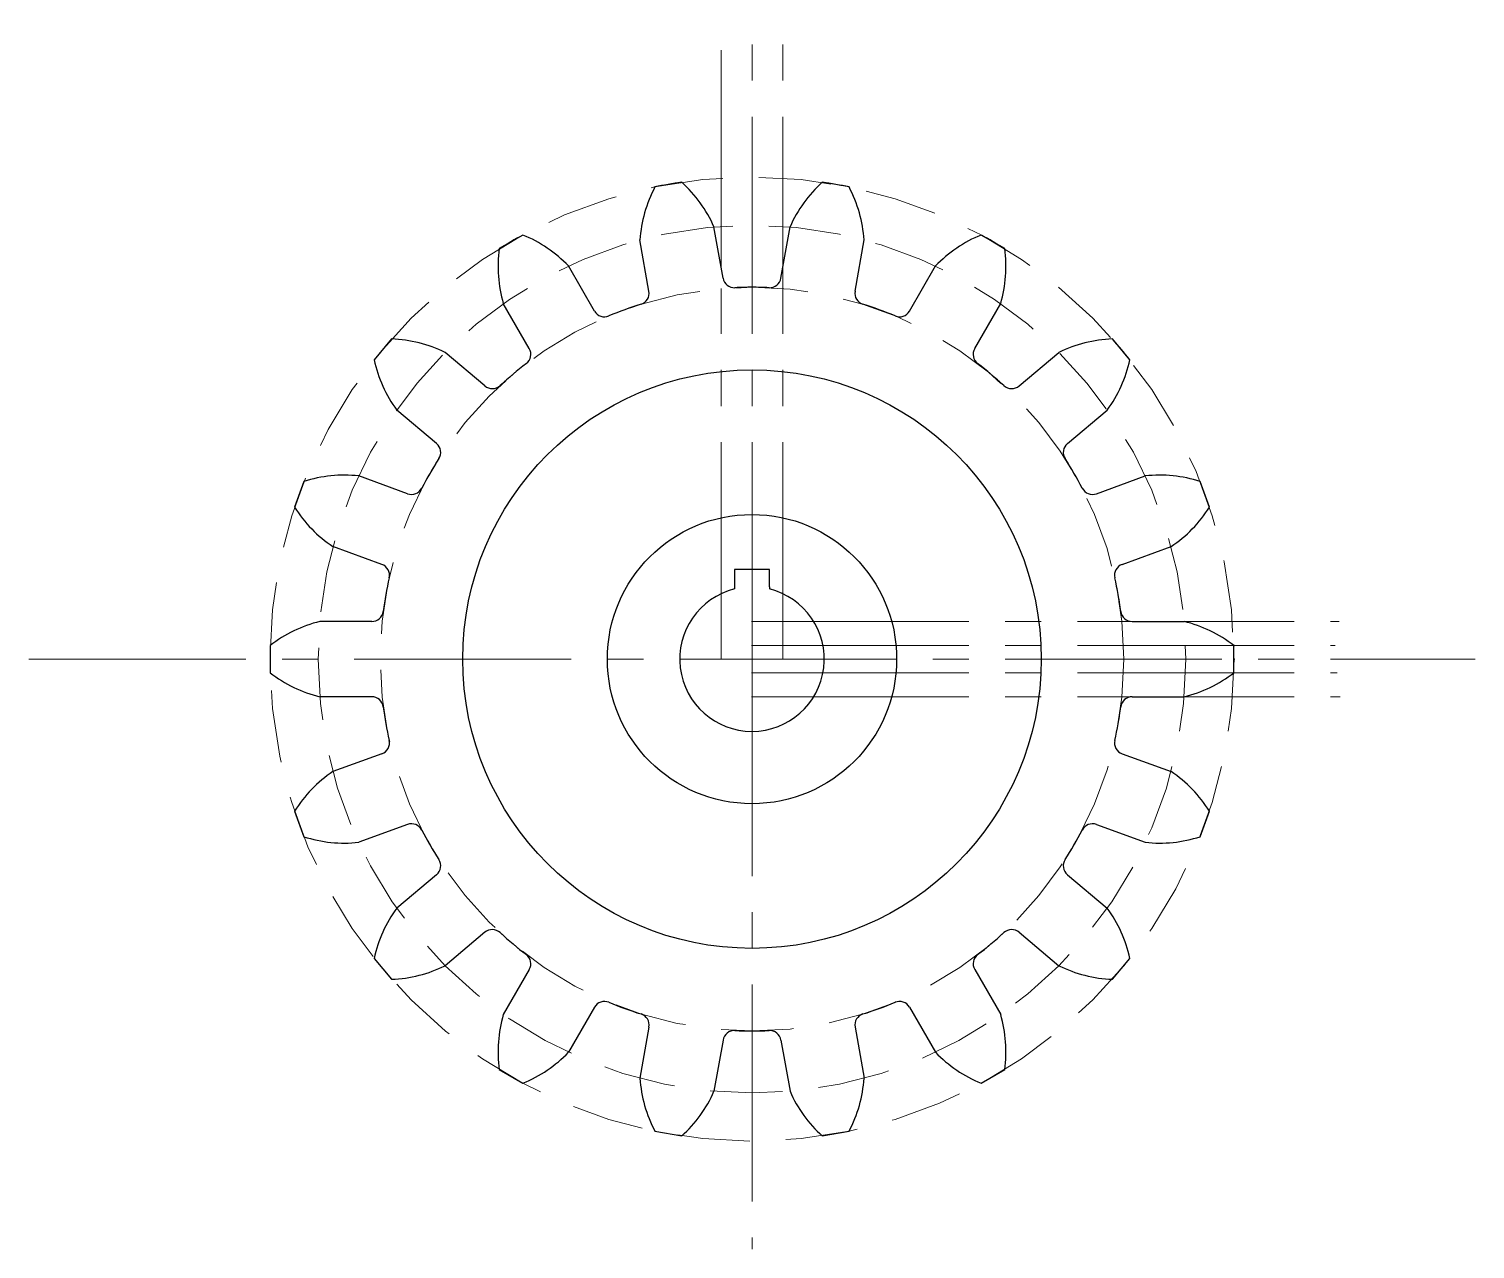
# Model space of a CAD drawing. Header units: inches. Extents: x 500 to 505, y 497.96 to 502.18.
import ezdxf

# ---------------------------------------------------------------- set-up
doc = ezdxf.new("R2010")
doc.units = ezdxf.units.IN
doc.header["$MEASUREMENT"] = 0
doc.linetypes.add('CENTER2', pattern=[1.125, 0.75, -0.125, 0.125, -0.125])
doc.linetypes.add('DASHED2', pattern=[0.375, 0.25, -0.125])
doc.layers.add('line 1', color=9, linetype='CENTER2', lineweight=5)
doc.layers.add('line2', color=50, linetype='DASHED2', lineweight=5)

# ---------------------------------------------------------------- blocks, each defined once
blk = doc.blocks.new('*U1')
for p, q in [((-0.1558, 0.13), (0.024, 0.13)), ((0.1955, -0.047), (0.1955, 0.047)), ((-0.1558, -0.13), (0.024, -0.13))]:
    blk.add_line(p, q)
for centre, radius, start, end in [((-0.1558, 0.17), 0.04, 187.3687, 270), ((-0.0837, -0.3112), 0.4542, 52.0651, 76.2792), ((-0.0837, 0.3112), 0.4542, 283.7208, 307.9349), ((-0.1558, -0.17), 0.04, 90, 172.6313)]:
    blk.add_arc(centre, radius, start, end)
blk = doc.blocks.new('*U2')
at = {"color": 0, "linetype": 'ByBlock', "lineweight": -2, "transparency": 16777216}
for p, rotation in [((502.2447, 501.448), 99.99999999999974), ((502.7553, 501.448), 79.99999999999984), ((501.7648, 501.2734), 119.9999999999997), ((503.2352, 501.2734), 59.99999999999989), ((501.3736, 500.9451), 139.9999999999997), ((503.6264, 500.9451), 39.99999999999994), ((501.1183, 500.5029), 159.9999999999996), ((503.8817, 500.5029), 19.99999999999998), ((501.0296, 500), 180), ((501.1183, 499.4971), 199.9999999999995), ((503.8817, 499.4971), 339.9999999999995), ((501.3736, 499.0549), 219.9999999999995), ((503.6264, 499.0549), 319.9999999999995), ((501.7648, 498.7266), 239.9999999999995), ((503.2352, 498.7266), 299.9999999999995), ((502.2447, 498.552), 259.9999999999995), ((502.7553, 498.552), 279.9999999999995)]:
    blk.add_blockref('*U1', p, dxfattribs=dict(at, rotation=rotation))
blk.add_blockref('*U1', (503.9704, 500), dxfattribs=at)

msp = doc.modelspace()

# ---------------------------------------------------------------- linework, layer by layer
for p, q in [((502.56, 500.31), (502.44, 500.31)), ((502.44, 500.31), (502.44, 500.25)), ((502.56, 500.25), (502.56, 500.31)), ((502.44, 500.25), (502.44, 500.2427)), ((502.56, 500.25), (502.56, 500.2427))]:
    msp.add_line(p, q)
for radius in [1, 0.5]:
    msp.add_circle((502.5, 500), radius)
for radius, start, end in [(1.6665, 98.3839, 101.6161), (1.6665, 78.3839, 81.6161), (1.6665, 118.3839, 121.6161), (1.6665, 58.3839, 61.6161), (1.2855, 90, 92.6313), (1.2855, 87.3687, 90), (1.2855, 107.3687, 112.6313), (1.2855, 107.3687, 112.6313), (1.2855, 67.3687, 72.6313), (1.2855, 67.3687, 72.6313), (1.6665, 38.3839, 41.6161), (1.2855, 127.3687, 132.6313), (1.2855, 127.3687, 132.6313), (1.2855, 47.3687, 52.6313), (1.2855, 47.3687, 52.6313), (1.2855, 147.3687, 152.6313), (1.2855, 147.3687, 152.6313), (1.2855, 27.3687, 32.6313), (1.2855, 27.3687, 32.6313), (1.2855, 167.3687, 172.6313), (1.2855, 167.3687, 172.6313), (1.2855, 7.3687, 12.6313), (1.2855, 7.3687, 12.6313), (0.25, 103.8865, 76.1135), (1.2855, 187.3687, 192.6313), (1.2855, 187.3687, 192.6313), (1.2855, 347.3687, 352.6313), (1.2855, 207.3687, 212.6313), (1.2855, 207.3687, 212.6313), (1.2855, 327.3687, 332.6313), (1.2855, 227.3687, 232.6313), (1.2855, 227.3687, 232.6313), (1.2855, 307.3687, 312.6313), (1.2855, 247.3687, 252.6313), (1.2855, 247.3687, 252.6313), (1.2855, 287.3687, 292.6313), (1.2855, 267.3687, 272.6313), (1.2855, 267.3687, 270)]:
    msp.add_arc((502.5, 500), radius, start, end)
for p in [(502.5, 500.13), (502.5, 500.047), (502.5, 500), (502.5, 500), (504.1665, 500.047), (504.1665, 500), (502.5, 500), (502.5, 500), (502.5, 500), (502.5, 500), (502.5, 499.953), (502.5, 499.87)]:
    msp.add_point(p)
at = {"layer": 'line 1'}
for p, q in [((502.5, 500), (502.5, 502.1788)), ((502.607, 500), (502.607, 502.1731)), ((502.393, 501.3555), (502.393, 502.1399)), ((502.393, 500), (502.393, 501.281)), ((502.5, 500.13), (504.5302, 500.13)), ((500, 500), (505, 500)), ((502.5, 500.047), (504.5162, 500.047)), ((502.5, 500), (502.5, 497.9603)), ((502.5, 499.953), (504.523, 499.953)), ((502.5, 499.87), (504.5333, 499.87))]:
    msp.add_line(p, q, dxfattribs=at)
for p in [(502.5, 500), (502.5, 500), (502.607, 500), (502.393, 500), (502.5, 500)]:
    msp.add_point(p, dxfattribs=at)
at = {"layer": 'line2'}
for radius in [1.6665, 1.5, 1.2855]:
    msp.add_circle((502.5, 500), radius, dxfattribs=at)
for radius, start, end in [(1.6665, 98.3839, 101.6161), (1.6665, 78.3839, 81.6161), (1.6665, 118.3839, 121.6161), (1.6665, 58.3839, 61.6161), (1.2855, 87.3687, 92.6313), (1.2855, 107.3687, 112.6313), (1.2855, 67.3687, 72.6313), (1.6665, 38.3839, 41.6161), (1.2855, 127.3687, 132.6313), (1.2855, 47.3687, 52.6313), (1.2855, 147.3687, 152.6313), (1.2855, 27.3687, 32.6313), (1.2855, 167.3687, 172.6313), (1.2855, 5.8041, 12.6313), (1.2855, 347.3687, 354.1959), (1.2855, 187.3687, 192.6313), (1.2855, 207.3687, 212.6313), (1.2855, 327.3687, 332.6313), (1.2855, 227.3687, 232.6313), (1.2855, 307.3687, 312.6313), (1.2855, 247.3687, 252.6313), (1.2855, 287.3687, 292.6313), (1.2855, 267.3687, 272.6313)]:
    msp.add_arc((502.5, 500), radius, start, end, dxfattribs=at)

# ---------------------------------------------------------------- block references
msp.add_blockref('*U2', (0, 0))

doc.saveas('drawing.dxf')
